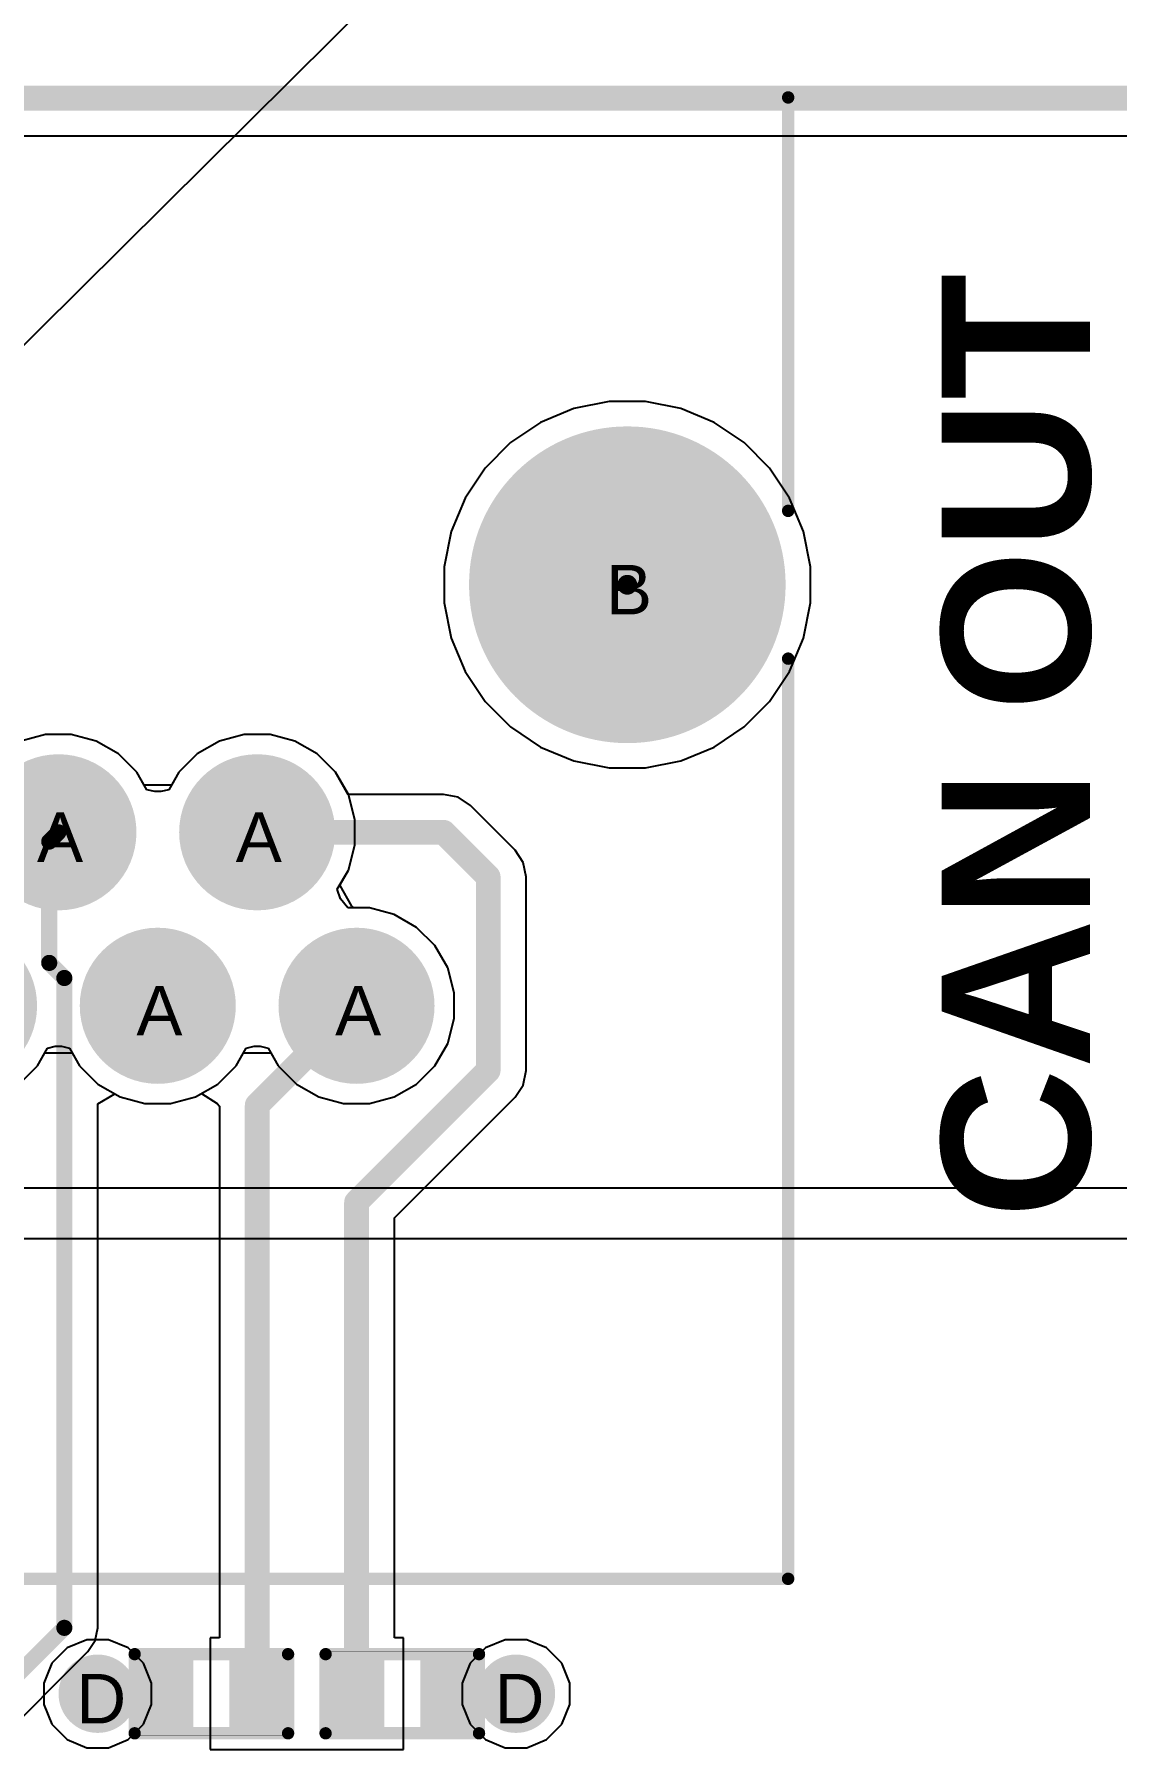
# Model space of a CAD drawing. Header units: inches. Extents: x 0 to 5401, y 0 to 5414.
# Drawn here: x 55.96 to 67.08, y 100.02 to 117.65 of the extents above; entities that cross this region are included whole.
import ezdxf

# ---------------------------------------------------------------- set-up
doc = ezdxf.new("R2010")
doc.units = ezdxf.units.IN
for name, color, linetype in [('Board Outline', 216, 'Continuous'), ('Bottom Layer', 5, 'Continuous'), ('Bottom Solder', 6, 'Continuous'), ('Drill Drawing', 1, 'Continuous'), ('Layer 1', 16, 'Continuous'), ('Layer 2', 76, 'Continuous'), ('Multi-Layer', 9, 'Continuous'), ('Pad Holes', 156, 'Continuous'), ('Top Layer', 1, 'Continuous'), ('Top Overlay', 2, 'Continuous'), ('Top Paste', 8, 'Continuous'), ('Top Solder', 216, 'Continuous'), ('Via Holes', 16, 'Continuous')]:
    doc.layers.add(name, color=color, linetype=linetype)
doc.styles.add('Arial', font='', dxfattribs={"height": 0.2})
doc.styles.add('Arial_Bold', font='', dxfattribs={"height": 0.2})
doc.styles.get('Arial').set_extended_font_data('Arial')
doc.styles.get('Arial_Bold').set_extended_font_data('Arial', bold=True)

# ---------------------------------------------------------------- blocks, each defined once
blk = doc.blocks.new('P____PAK_SO_8_1')
at = {"layer": 'Top Solder'}
blk.add_line((2.629, -2.439), (-5387.451, -5346.576), dxfattribs=at)
blk = doc.blocks.new('R___0402_121')
at = {"layer": 'Top Layer'}
for points in [[(-0.699, -0.318), (-0.699, 0.318), (-0.241, 0.318), (-0.241, -0.318)], [(0.241, -0.318), (0.241, 0.318), (0.699, 0.318), (0.699, -0.318)]]:
    blk.add_hatch(color=1, dxfattribs=at).paths.add_polyline_path(points)
at = {"layer": 'Top Paste'}
for points in [[(-0.699, -0.318), (-0.699, 0.318), (-0.241, 0.318), (-0.241, -0.318)], [(0.241, -0.318), (0.241, 0.318), (0.699, 0.318), (0.699, -0.318)]]:
    blk.add_hatch(color=8, dxfattribs=at).paths.add_polyline_path(points)
at = {"layer": 'Top Solder'}
for points in [[(-0.754, -0.373), (-0.754, 0.373), (-0.186, 0.373), (-0.186, -0.373)], [(0.186, -0.373), (0.186, 0.373), (0.754, 0.373), (0.754, -0.373)]]:
    blk.add_hatch(color=216, dxfattribs=at).paths.add_polyline_path(points)
at = {"layer": 'Top Overlay'}
for points in [[(-0.787, -0.406, 0.127, 0.127, 0), (-0.787, 0.406, 0.127, 0.127, 0)], [(-0.787, 0.406, 0.127, 0.127, 0), (0.787, 0.406, 0.127, 0.127, 0)], [(0.787, -0.406, 0.127, 0.127, 0), (0.787, 0.406, 0.127, 0.127, 0)], [(-0.787, -0.406, 0.127, 0.127, 0), (0.787, -0.406, 0.127, 0.127, 0)], [(-0.813, -0.432, 0.00323, 0.00323, 0), (0.813, -0.432, 0.00323, 0.00323, 0)]]:
    blk.add_lwpolyline(points, format="xyseb", dxfattribs=at)
for points in [[(-0.819, 0.406, 0.0635, 0.0635, 1), (-0.756, 0.406, 0.0635, 0.0635, 1)], [(-0.819, 0.406, 0.0635, 0.0635, 1), (-0.756, 0.406, 0.0635, 0.0635, 1)], [(0.756, 0.406, 0.0635, 0.0635, 1), (0.819, 0.406, 0.0635, 0.0635, 1)], [(0.756, 0.406, 0.0635, 0.0635, 1), (0.819, 0.406, 0.0635, 0.0635, 1)], [(-0.819, -0.406, 0.0635, 0.0635, 1), (-0.756, -0.406, 0.0635, 0.0635, 1)], [(-0.819, -0.406, 0.0635, 0.0635, 1), (-0.756, -0.406, 0.0635, 0.0635, 1)], [(0.756, -0.406, 0.0635, 0.0635, 1), (0.819, -0.406, 0.0635, 0.0635, 1)], [(0.756, -0.406, 0.0635, 0.0635, 1), (0.819, -0.406, 0.0635, 0.0635, 1)], [(-0.814, -0.432, 0.00161, 0.00161, 1), (-0.812, -0.432, 0.00161, 0.00161, 1)], [(0.812, -0.432, 0.00161, 0.00161, 1), (0.814, -0.432, 0.00161, 0.00161, 1)]]:
    blk.add_lwpolyline(points, format="xyseb", close=True, dxfattribs=at)
blk = doc.blocks.new('R___0402_122')
at = {"layer": 'Top Layer'}
for points in [[(-0.699, -0.318), (-0.699, 0.318), (-0.241, 0.318), (-0.241, -0.318)], [(0.241, -0.318), (0.241, 0.318), (0.699, 0.318), (0.699, -0.318)]]:
    blk.add_hatch(color=1, dxfattribs=at).paths.add_polyline_path(points)
at = {"layer": 'Top Paste'}
for points in [[(-0.699, -0.318), (-0.699, 0.318), (-0.241, 0.318), (-0.241, -0.318)], [(0.241, -0.318), (0.241, 0.318), (0.699, 0.318), (0.699, -0.318)]]:
    blk.add_hatch(color=8, dxfattribs=at).paths.add_polyline_path(points)
at = {"layer": 'Top Solder'}
for points in [[(-0.754, -0.373), (-0.754, 0.373), (-0.186, 0.373), (-0.186, -0.373)], [(0.186, -0.373), (0.186, 0.373), (0.754, 0.373), (0.754, -0.373)]]:
    blk.add_hatch(color=216, dxfattribs=at).paths.add_polyline_path(points)
at = {"layer": 'Top Overlay'}
for points in [[(-0.787, 0.406, 0.127, 0.127, 0), (-0.787, -0.406, 0.127, 0.127, 0)], [(0.787, 0.406, 0.127, 0.127, 0), (-0.787, 0.406, 0.127, 0.127, 0)], [(0.787, 0.406, 0.127, 0.127, 0), (0.787, -0.406, 0.127, 0.127, 0)], [(0.787, -0.406, 0.127, 0.127, 0), (-0.787, -0.406, 0.127, 0.127, 0)], [(0.813, -0.432, 0.00323, 0.00323, 0), (-0.813, -0.432, 0.00323, 0.00323, 0)]]:
    blk.add_lwpolyline(points, format="xyseb", dxfattribs=at)
for points in [[(-0.819, 0.406, 0.0635, 0.0635, 1), (-0.756, 0.406, 0.0635, 0.0635, 1)], [(-0.819, 0.406, 0.0635, 0.0635, 1), (-0.756, 0.406, 0.0635, 0.0635, 1)], [(0.756, 0.406, 0.0635, 0.0635, 1), (0.819, 0.406, 0.0635, 0.0635, 1)], [(0.756, 0.406, 0.0635, 0.0635, 1), (0.819, 0.406, 0.0635, 0.0635, 1)], [(-0.819, -0.406, 0.0635, 0.0635, 1), (-0.756, -0.406, 0.0635, 0.0635, 1)], [(-0.819, -0.406, 0.0635, 0.0635, 1), (-0.756, -0.406, 0.0635, 0.0635, 1)], [(0.756, -0.406, 0.0635, 0.0635, 1), (0.819, -0.406, 0.0635, 0.0635, 1)], [(0.756, -0.406, 0.0635, 0.0635, 1), (0.819, -0.406, 0.0635, 0.0635, 1)], [(-0.814, -0.432, 0.00161, 0.00161, 1), (-0.812, -0.432, 0.00161, 0.00161, 1)], [(0.812, -0.432, 0.00161, 0.00161, 1), (0.814, -0.432, 0.00161, 0.00161, 1)]]:
    blk.add_lwpolyline(points, format="xyseb", close=True, dxfattribs=at)
blk = doc.blocks.new('X12ADIWA3DY1027_189')
at = {"layer": 'Bottom Layer'}
h = blk.add_hatch(color=5, dxfattribs=at)
edge = h.paths.add_edge_path()
edge.add_arc((-3.57, 2.16), 0.75, 0, 360)
h = blk.add_hatch(color=5, dxfattribs=at)
edge = h.paths.add_edge_path()
edge.add_arc((-1.53, 2.16), 0.75, 0, 360)
h = blk.add_hatch(color=5, dxfattribs=at)
edge = h.paths.add_edge_path()
edge.add_arc((0.51, 2.16), 0.75, 0, 360)
h = blk.add_hatch(color=5, dxfattribs=at)
edge = h.paths.add_edge_path()
edge.add_arc((2.55, 2.16), 0.75, 0, 360)
h = blk.add_hatch(color=5, dxfattribs=at)
edge = h.paths.add_edge_path()
edge.add_arc((-2.55, 0.38), 0.75, 0, 360)
h = blk.add_hatch(color=5, dxfattribs=at)
edge = h.paths.add_edge_path()
edge.add_arc((-0.51, 0.38), 0.75, 0, 360)
h = blk.add_hatch(color=5, dxfattribs=at)
edge = h.paths.add_edge_path()
edge.add_arc((1.53, 0.38), 0.75, 0, 360)
h = blk.add_hatch(color=5, dxfattribs=at)
edge = h.paths.add_edge_path()
edge.add_arc((3.57, 0.38), 0.75, 0, 360)
at = {"layer": 'Bottom Solder'}
h = blk.add_hatch(color=6, dxfattribs=at)
edge = h.paths.add_edge_path()
edge.add_arc((-3.57, 2.16), 0.801, 0, 360)
h = blk.add_hatch(color=6, dxfattribs=at)
edge = h.paths.add_edge_path()
edge.add_arc((-1.53, 2.16), 0.801, 0, 360)
h = blk.add_hatch(color=6, dxfattribs=at)
edge = h.paths.add_edge_path()
edge.add_arc((0.51, 2.16), 0.801, 0, 360)
h = blk.add_hatch(color=6, dxfattribs=at)
edge = h.paths.add_edge_path()
edge.add_arc((2.55, 2.16), 0.801, 0, 360)
h = blk.add_hatch(color=6, dxfattribs=at)
edge = h.paths.add_edge_path()
edge.add_arc((-2.55, 0.38), 0.801, 0, 360)
h = blk.add_hatch(color=6, dxfattribs=at)
edge = h.paths.add_edge_path()
edge.add_arc((-0.51, 0.38), 0.801, 0, 360)
h = blk.add_hatch(color=6, dxfattribs=at)
edge = h.paths.add_edge_path()
edge.add_arc((1.53, 0.38), 0.801, 0, 360)
h = blk.add_hatch(color=6, dxfattribs=at)
edge = h.paths.add_edge_path()
edge.add_arc((3.57, 0.38), 0.801, 0, 360)
h = blk.add_hatch(color=6, dxfattribs=at)
edge = h.paths.add_edge_path()
edge.add_arc((-6.35, -2.16), 0.102, 0, 360)
h = blk.add_hatch(color=6, dxfattribs=at)
edge = h.paths.add_edge_path()
edge.add_arc((6.35, -2.16), 0.102, 0, 360)
at = {"layer": 'Layer 1'}
h = blk.add_hatch(color=16, dxfattribs=at)
edge = h.paths.add_edge_path()
edge.add_arc((-3.57, 2.16), 0.75, 0, 360)
h = blk.add_hatch(color=16, dxfattribs=at)
edge = h.paths.add_edge_path()
edge.add_arc((-1.53, 2.16), 0.75, 0, 360)
h = blk.add_hatch(color=16, dxfattribs=at)
edge = h.paths.add_edge_path()
edge.add_arc((0.51, 2.16), 0.75, 0, 360)
h = blk.add_hatch(color=16, dxfattribs=at)
edge = h.paths.add_edge_path()
edge.add_arc((2.55, 2.16), 0.75, 0, 360)
h = blk.add_hatch(color=16, dxfattribs=at)
edge = h.paths.add_edge_path()
edge.add_arc((-2.55, 0.38), 0.75, 0, 360)
h = blk.add_hatch(color=16, dxfattribs=at)
edge = h.paths.add_edge_path()
edge.add_arc((-0.51, 0.38), 0.75, 0, 360)
h = blk.add_hatch(color=16, dxfattribs=at)
edge = h.paths.add_edge_path()
edge.add_arc((1.53, 0.38), 0.75, 0, 360)
h = blk.add_hatch(color=16, dxfattribs=at)
edge = h.paths.add_edge_path()
edge.add_arc((3.57, 0.38), 0.75, 0, 360)
at = {"layer": 'Layer 2'}
h = blk.add_hatch(color=76, dxfattribs=at)
edge = h.paths.add_edge_path()
edge.add_arc((-3.57, 2.16), 0.75, 0, 360)
h = blk.add_hatch(color=76, dxfattribs=at)
edge = h.paths.add_edge_path()
edge.add_arc((-1.53, 2.16), 0.75, 0, 360)
h = blk.add_hatch(color=76, dxfattribs=at)
edge = h.paths.add_edge_path()
edge.add_arc((0.51, 2.16), 0.75, 0, 360)
h = blk.add_hatch(color=76, dxfattribs=at)
edge = h.paths.add_edge_path()
edge.add_arc((2.55, 2.16), 0.75, 0, 360)
h = blk.add_hatch(color=76, dxfattribs=at)
edge = h.paths.add_edge_path()
edge.add_arc((-2.55, 0.38), 0.75, 0, 360)
h = blk.add_hatch(color=76, dxfattribs=at)
edge = h.paths.add_edge_path()
edge.add_arc((-0.51, 0.38), 0.75, 0, 360)
h = blk.add_hatch(color=76, dxfattribs=at)
edge = h.paths.add_edge_path()
edge.add_arc((1.53, 0.38), 0.75, 0, 360)
h = blk.add_hatch(color=76, dxfattribs=at)
edge = h.paths.add_edge_path()
edge.add_arc((3.57, 0.38), 0.75, 0, 360)
at = {"layer": 'Multi-Layer'}
h = blk.add_hatch(color=9, dxfattribs=at)
edge = h.paths.add_edge_path()
edge.add_arc((-3.57, 2.16), 0.75, 0, 360)
h = blk.add_hatch(color=9, dxfattribs=at)
edge = h.paths.add_edge_path()
edge.add_arc((-1.53, 2.16), 0.75, 0, 360)
h = blk.add_hatch(color=9, dxfattribs=at)
edge = h.paths.add_edge_path()
edge.add_arc((0.51, 2.16), 0.75, 0, 360)
h = blk.add_hatch(color=9, dxfattribs=at)
edge = h.paths.add_edge_path()
edge.add_arc((2.55, 2.16), 0.75, 0, 360)
h = blk.add_hatch(color=9, dxfattribs=at)
edge = h.paths.add_edge_path()
edge.add_arc((-2.55, 0.38), 0.75, 0, 360)
h = blk.add_hatch(color=9, dxfattribs=at)
edge = h.paths.add_edge_path()
edge.add_arc((-0.51, 0.38), 0.75, 0, 360)
h = blk.add_hatch(color=9, dxfattribs=at)
edge = h.paths.add_edge_path()
edge.add_arc((1.53, 0.38), 0.75, 0, 360)
h = blk.add_hatch(color=9, dxfattribs=at)
edge = h.paths.add_edge_path()
edge.add_arc((3.57, 0.38), 0.75, 0, 360)
at = {"layer": 'Pad Holes'}
h = blk.add_hatch(color=7, dxfattribs=at)
edge = h.paths.add_edge_path()
edge.add_arc((-3.57, 2.16), 0.45, 0, 360)
h = blk.add_hatch(color=7, dxfattribs=at)
edge = h.paths.add_edge_path()
edge.add_arc((-1.53, 2.16), 0.45, 0, 360)
h = blk.add_hatch(color=7, dxfattribs=at)
edge = h.paths.add_edge_path()
edge.add_arc((0.51, 2.16), 0.45, 0, 360)
h = blk.add_hatch(color=7, dxfattribs=at)
edge = h.paths.add_edge_path()
edge.add_arc((2.55, 2.16), 0.45, 0, 360)
h = blk.add_hatch(color=7, dxfattribs=at)
edge = h.paths.add_edge_path()
edge.add_arc((-2.55, 0.38), 0.45, 0, 360)
h = blk.add_hatch(color=7, dxfattribs=at)
edge = h.paths.add_edge_path()
edge.add_arc((-0.51, 0.38), 0.45, 0, 360)
h = blk.add_hatch(color=7, dxfattribs=at)
edge = h.paths.add_edge_path()
edge.add_arc((1.53, 0.38), 0.45, 0, 360)
h = blk.add_hatch(color=7, dxfattribs=at)
edge = h.paths.add_edge_path()
edge.add_arc((3.57, 0.38), 0.45, 0, 360)
h = blk.add_hatch(color=7, dxfattribs=at)
edge = h.paths.add_edge_path()
edge.add_arc((-6.35, -2.16), 1.625, 0, 360)
h = blk.add_hatch(color=7, dxfattribs=at)
edge = h.paths.add_edge_path()
edge.add_arc((6.35, -2.16), 1.625, 0, 360)
at = {"layer": 'Top Layer'}
h = blk.add_hatch(color=1, dxfattribs=at)
edge = h.paths.add_edge_path()
edge.add_arc((-3.57, 2.16), 0.75, 0, 360)
h = blk.add_hatch(color=1, dxfattribs=at)
edge = h.paths.add_edge_path()
edge.add_arc((-1.53, 2.16), 0.75, 0, 360)
h = blk.add_hatch(color=1, dxfattribs=at)
edge = h.paths.add_edge_path()
edge.add_arc((0.51, 2.16), 0.75, 0, 360)
h = blk.add_hatch(color=1, dxfattribs=at)
edge = h.paths.add_edge_path()
edge.add_arc((2.55, 2.16), 0.75, 0, 360)
h = blk.add_hatch(color=1, dxfattribs=at)
edge = h.paths.add_edge_path()
edge.add_arc((-2.55, 0.38), 0.75, 0, 360)
h = blk.add_hatch(color=1, dxfattribs=at)
edge = h.paths.add_edge_path()
edge.add_arc((-0.51, 0.38), 0.75, 0, 360)
h = blk.add_hatch(color=1, dxfattribs=at)
edge = h.paths.add_edge_path()
edge.add_arc((1.53, 0.38), 0.75, 0, 360)
h = blk.add_hatch(color=1, dxfattribs=at)
edge = h.paths.add_edge_path()
edge.add_arc((3.57, 0.38), 0.75, 0, 360)
at = {"layer": 'Top Solder'}
h = blk.add_hatch(color=216, dxfattribs=at)
edge = h.paths.add_edge_path()
edge.add_arc((-3.57, 2.16), 0.801, 0, 360)
h = blk.add_hatch(color=216, dxfattribs=at)
edge = h.paths.add_edge_path()
edge.add_arc((-1.53, 2.16), 0.801, 0, 360)
h = blk.add_hatch(color=216, dxfattribs=at)
edge = h.paths.add_edge_path()
edge.add_arc((0.51, 2.16), 0.801, 0, 360)
h = blk.add_hatch(color=216, dxfattribs=at)
edge = h.paths.add_edge_path()
edge.add_arc((2.55, 2.16), 0.801, 0, 360)
h = blk.add_hatch(color=216, dxfattribs=at)
edge = h.paths.add_edge_path()
edge.add_arc((-2.55, 0.38), 0.801, 0, 360)
h = blk.add_hatch(color=216, dxfattribs=at)
edge = h.paths.add_edge_path()
edge.add_arc((-0.51, 0.38), 0.801, 0, 360)
h = blk.add_hatch(color=216, dxfattribs=at)
edge = h.paths.add_edge_path()
edge.add_arc((1.53, 0.38), 0.801, 0, 360)
h = blk.add_hatch(color=216, dxfattribs=at)
edge = h.paths.add_edge_path()
edge.add_arc((3.57, 0.38), 0.801, 0, 360)
h = blk.add_hatch(color=216, dxfattribs=at)
edge = h.paths.add_edge_path()
edge.add_arc((-6.35, -2.16), 0.102, 0, 360)
h = blk.add_hatch(color=216, dxfattribs=at)
edge = h.paths.add_edge_path()
edge.add_arc((6.35, -2.16), 0.102, 0, 360)
at = {"layer": 'Top Overlay'}
for points in [[(-8.001, 8.04, 0.127, 0.127, 0), (-8.001, -1.402, 0.127, 0.127, 0)], [(8, 8.04, 0.127, 0.127, 0), (-8, 8.04, 0.127, 0.127, 0)], [(8, 8.04, 0.127, 0.127, 0), (8, -1.4, 0.127, 0.127, 0)], [(-8.001, -2.918, 0.127, 0.127, 0), (-8.001, -7.16, 0.127, 0.127, 0)], [(8, -2.92, 0.127, 0.127, 0), (8, -7.16, 0.127, 0.127, 0)], [(8, -7.16, 0.127, 0.127, 0), (-8.001, -7.16, 0.127, 0.127, 0)]]:
    blk.add_lwpolyline(points, format="xyseb", dxfattribs=at)
for points in [[(-8.033, 8.04, 0.0635, 0.0635, 1), (-7.969, 8.04, 0.0635, 0.0635, 1)], [(-8.032, 8.04, 0.0635, 0.0635, 1), (-7.968, 8.04, 0.0635, 0.0635, 1)], [(7.968, 8.04, 0.0635, 0.0635, 1), (8.032, 8.04, 0.0635, 0.0635, 1)], [(7.968, 8.04, 0.0635, 0.0635, 1), (8.032, 8.04, 0.0635, 0.0635, 1)], [(-8.033, -1.402, 0.0635, 0.0635, 1), (-7.969, -1.402, 0.0635, 0.0635, 1)], [(7.968, -1.4, 0.0635, 0.0635, 1), (8.032, -1.4, 0.0635, 0.0635, 1)], [(-8.033, -2.918, 0.0635, 0.0635, 1), (-7.969, -2.918, 0.0635, 0.0635, 1)], [(7.968, -2.92, 0.0635, 0.0635, 1), (8.032, -2.92, 0.0635, 0.0635, 1)], [(-8.033, -7.16, 0.0635, 0.0635, 1), (-7.969, -7.16, 0.0635, 0.0635, 1)], [(-8.033, -7.16, 0.0635, 0.0635, 1), (-7.969, -7.16, 0.0635, 0.0635, 1)], [(7.968, -7.16, 0.0635, 0.0635, 1), (8.032, -7.16, 0.0635, 0.0635, 1)], [(7.968, -7.16, 0.0635, 0.0635, 1), (8.032, -7.16, 0.0635, 0.0635, 1)]]:
    blk.add_lwpolyline(points, format="xyseb", close=True, dxfattribs=at)
at = {"layer": 'Top Overlay', "style": 'Arial'}
blk.add_text('1', height=1, dxfattribs=at).set_placement((4.772, 0.276))

msp = doc.modelspace()

# ---------------------------------------------------------------- hatches: boundary and pattern name
at = {"layer": 'Bottom Layer'}
h = msp.add_hatch(color=5, dxfattribs=at)
edge = h.paths.add_edge_path()
edge.add_arc((56.615, 100.628), 0.3, 0, 360)
h = msp.add_hatch(color=5, dxfattribs=at)
edge = h.paths.add_edge_path()
edge.add_arc((60.909, 100.628), 0.3, 0, 360)
at = {"layer": 'Bottom Solder'}
h = msp.add_hatch(color=6, dxfattribs=at)
edge = h.paths.add_edge_path()
edge.add_arc((56.615, 100.628), 0.402, 0, 360)
h = msp.add_hatch(color=6, dxfattribs=at)
edge = h.paths.add_edge_path()
edge.add_arc((60.909, 100.628), 0.402, 0, 360)
at = {"layer": 'Layer 1'}
h = msp.add_hatch(color=16, dxfattribs=at)
edge = h.paths.add_edge_path()
edge.add_arc((56.615, 100.628), 0.3, 0, 360)
h = msp.add_hatch(color=16, dxfattribs=at)
edge = h.paths.add_edge_path()
edge.add_arc((60.909, 100.628), 0.3, 0, 360)
at = {"layer": 'Layer 2'}
h = msp.add_hatch(color=76, dxfattribs=at)
edge = h.paths.add_edge_path()
edge.add_arc((56.615, 100.628), 0.3, 0, 360)
h = msp.add_hatch(color=76, dxfattribs=at)
edge = h.paths.add_edge_path()
edge.add_arc((60.909, 100.628), 0.3, 0, 360)
at = {"layer": 'Top Layer'}
h = msp.add_hatch(color=1, dxfattribs=at)
edge = h.paths.add_edge_path()
edge.add_arc((56.615, 100.628), 0.3, 0, 360)
h = msp.add_hatch(color=1, dxfattribs=at)
edge = h.paths.add_edge_path()
edge.add_arc((60.909, 100.628), 0.3, 0, 360)
at = {"layer": 'Top Solder'}
h = msp.add_hatch(color=216, dxfattribs=at)
edge = h.paths.add_edge_path()
edge.add_arc((56.615, 100.628), 0.402, 0, 360)
h = msp.add_hatch(color=216, dxfattribs=at)
edge = h.paths.add_edge_path()
edge.add_arc((60.909, 100.628), 0.402, 0, 360)
at = {"layer": 'Via Holes'}
h = msp.add_hatch(color=7, dxfattribs=at)
edge = h.paths.add_edge_path()
edge.add_arc((56.615, 100.628), 0.15, 0, 360)
h = msp.add_hatch(color=7, dxfattribs=at)
edge = h.paths.add_edge_path()
edge.add_arc((60.909, 100.628), 0.15, 0, 360)

# ---------------------------------------------------------------- linework, layer by layer
at = {"layer": 'Board Outline'}
msp.add_lwpolyline([(0, 117, 0.254, 0.254, 0), (150, 117, 0.254, 0.254, 0)], format="xyseb", dxfattribs=at)
at = {"layer": 'Bottom Layer'}
for p, q in [((4.517, 116.612), (94.856, 116.612)), ((61.504, 113.814), (61.162, 113.673)), ((61.867, 113.886), (61.504, 113.814)), ((62.237, 113.886), (61.867, 113.886)), ((62.6, 113.814), (62.237, 113.886)), ((62.942, 113.673), (62.6, 113.814)), ((61.162, 113.673), (60.854, 113.467)), ((63.25, 113.467), (62.942, 113.673)), ((60.854, 113.467), (60.593, 113.205)), ((63.512, 113.205), (63.25, 113.467)), ((60.593, 113.205), (60.387, 112.897)), ((63.717, 112.897), (63.512, 113.205)), ((60.387, 112.897), (60.245, 112.555)), ((63.859, 112.555), (63.717, 112.897)), ((60.245, 112.555), (60.173, 112.192)), ((63.931, 112.192), (63.859, 112.555)), ((60.173, 112.192), (60.173, 111.822)), ((63.931, 111.822), (63.931, 112.192)), ((60.173, 111.822), (60.245, 111.459)), ((63.859, 111.459), (63.931, 111.822)), ((60.245, 111.459), (60.387, 111.117)), ((63.717, 111.117), (63.859, 111.459)), ((60.387, 111.117), (60.593, 110.81)), ((63.512, 110.81), (63.717, 111.117)), ((60.593, 110.81), (60.854, 110.548)), ((63.25, 110.548), (63.512, 110.81)), ((60.854, 110.548), (61.162, 110.342)), ((62.942, 110.342), (63.25, 110.548)), ((56.08, 110.471), (55.825, 110.403)), ((56.344, 110.471), (56.08, 110.471)), ((56.6, 110.403), (56.344, 110.471)), ((56.829, 110.271), (56.6, 110.403)), ((57.865, 110.403), (57.636, 110.271)), ((58.12, 110.471), (57.865, 110.403)), ((58.384, 110.471), (58.12, 110.471)), ((58.64, 110.403), (58.384, 110.471)), ((58.869, 110.271), (58.64, 110.403)), ((57.016, 110.084), (56.829, 110.271)), ((57.636, 110.271), (57.449, 110.084)), ((59.056, 110.084), (58.869, 110.271)), ((61.162, 110.342), (61.504, 110.201)), ((61.504, 110.201), (61.867, 110.128)), ((62.237, 110.128), (62.6, 110.201)), ((62.6, 110.201), (62.942, 110.342)), ((57.119, 109.904), (57.016, 110.084)), ((57.449, 110.084), (57.345, 109.904)), ((59.188, 109.855), (59.056, 110.084)), ((61.867, 110.128), (62.237, 110.128)), ((57.2, 109.884), (57.119, 109.904)), ((57.264, 109.884), (57.2, 109.884)), ((57.345, 109.904), (57.264, 109.884)), ((59.256, 109.6), (59.188, 109.855)), ((59.256, 109.335), (59.256, 109.6)), ((59.188, 109.08), (59.256, 109.335)), ((59.075, 108.884), (59.188, 109.08)), ((59.108, 108.785), (59.075, 108.884)), ((59.183, 108.691), (59.108, 108.785)), ((59.404, 108.691), (59.183, 108.691)), ((59.66, 108.623), (59.404, 108.691)), ((59.889, 108.491), (59.66, 108.623)), ((60.076, 108.304), (59.889, 108.491)), ((60.208, 108.075), (60.076, 108.304)), ((60.276, 107.82), (60.208, 108.075)), ((60.276, 107.555), (60.276, 107.82)), ((60.208, 107.3), (60.276, 107.555)), ((55.996, 107.071), (56.099, 107.251)), ((56.099, 107.251), (56.18, 107.271)), ((56.18, 107.271), (56.244, 107.271)), ((56.244, 107.271), (56.325, 107.251)), ((56.325, 107.251), (56.429, 107.071)), ((58.036, 107.071), (58.139, 107.251)), ((58.139, 107.251), (58.22, 107.271)), ((58.22, 107.271), (58.284, 107.271)), ((58.284, 107.271), (58.365, 107.251)), ((58.365, 107.251), (58.469, 107.071)), ((60.076, 107.071), (60.208, 107.3)), ((55.809, 106.884), (55.996, 107.071)), ((56.429, 107.071), (56.616, 106.884)), ((57.849, 106.884), (58.036, 107.071)), ((58.469, 107.071), (58.656, 106.884)), ((59.889, 106.884), (60.076, 107.071)), ((56.616, 106.884), (56.845, 106.752)), ((57.62, 106.752), (57.849, 106.884)), ((58.656, 106.884), (58.885, 106.752)), ((59.66, 106.752), (59.889, 106.884)), ((56.845, 106.752), (57.1, 106.683)), ((57.1, 106.683), (57.364, 106.683)), ((57.364, 106.683), (57.62, 106.752)), ((58.885, 106.752), (59.14, 106.683)), ((59.14, 106.683), (59.404, 106.683)), ((59.404, 106.683), (59.66, 106.752))]:
    msp.add_line(p, q, dxfattribs=at)
at = {"layer": 'Layer 1'}
for p, q in [((4.603, 116.612), (145.397, 116.612)), ((61.504, 113.814), (61.162, 113.673)), ((61.867, 113.886), (61.504, 113.814)), ((62.237, 113.886), (61.867, 113.886)), ((62.6, 113.814), (62.237, 113.886)), ((62.942, 113.673), (62.6, 113.814)), ((61.162, 113.673), (60.854, 113.467)), ((63.25, 113.467), (62.942, 113.673)), ((60.854, 113.467), (60.593, 113.205)), ((63.512, 113.205), (63.25, 113.467)), ((60.593, 113.205), (60.387, 112.897)), ((63.717, 112.897), (63.512, 113.205)), ((60.387, 112.897), (60.245, 112.555)), ((63.859, 112.555), (63.717, 112.897)), ((60.245, 112.555), (60.173, 112.192)), ((63.931, 112.192), (63.859, 112.555)), ((60.173, 112.192), (60.173, 111.822)), ((63.931, 111.822), (63.931, 112.192)), ((60.173, 111.822), (60.245, 111.459)), ((63.859, 111.459), (63.931, 111.822)), ((60.245, 111.459), (60.387, 111.117)), ((63.717, 111.117), (63.859, 111.459)), ((60.387, 111.117), (60.593, 110.81)), ((63.512, 110.81), (63.717, 111.117)), ((60.593, 110.81), (60.854, 110.548)), ((63.25, 110.548), (63.512, 110.81)), ((60.854, 110.548), (61.162, 110.342)), ((62.942, 110.342), (63.25, 110.548)), ((56.08, 110.471), (55.825, 110.403)), ((56.344, 110.471), (56.08, 110.471)), ((56.6, 110.403), (56.344, 110.471)), ((56.829, 110.271), (56.6, 110.403)), ((57.865, 110.403), (57.636, 110.271)), ((58.12, 110.471), (57.865, 110.403)), ((58.384, 110.471), (58.12, 110.471)), ((58.64, 110.403), (58.384, 110.471)), ((58.869, 110.271), (58.64, 110.403)), ((57.016, 110.084), (56.829, 110.271)), ((57.636, 110.271), (57.449, 110.084)), ((59.056, 110.084), (58.869, 110.271)), ((61.162, 110.342), (61.504, 110.201)), ((61.504, 110.201), (61.867, 110.128)), ((62.237, 110.128), (62.6, 110.201)), ((62.6, 110.201), (62.942, 110.342)), ((57.093, 109.951), (57.016, 110.084)), ((57.449, 110.084), (57.372, 109.951)), ((59.188, 109.855), (59.056, 110.084)), ((61.867, 110.128), (62.237, 110.128)), ((57.372, 109.951), (57.093, 109.951)), ((59.256, 109.6), (59.188, 109.855)), ((59.256, 109.335), (59.256, 109.6)), ((59.188, 109.08), (59.256, 109.335)), ((59.103, 108.933), (59.188, 109.08)), ((59.105, 108.922), (59.103, 108.933)), ((59.224, 108.708), (59.105, 108.922)), ((59.244, 108.691), (59.224, 108.708)), ((59.404, 108.691), (59.244, 108.691)), ((59.66, 108.623), (59.404, 108.691)), ((59.889, 108.491), (59.66, 108.623)), ((60.076, 108.304), (59.889, 108.491)), ((60.208, 108.075), (60.076, 108.304)), ((60.276, 107.82), (60.208, 108.075)), ((60.276, 107.555), (60.276, 107.82)), ((60.208, 107.3), (60.276, 107.555)), ((55.996, 107.071), (56.073, 107.204)), ((56.073, 107.204), (56.352, 107.204)), ((56.352, 107.204), (56.429, 107.071)), ((58.036, 107.071), (58.112, 107.204)), ((58.112, 107.204), (58.392, 107.204)), ((58.392, 107.204), (58.469, 107.071)), ((60.076, 107.071), (60.208, 107.3)), ((55.809, 106.884), (55.996, 107.071)), ((56.429, 107.071), (56.616, 106.884)), ((57.849, 106.884), (58.036, 107.071)), ((58.469, 107.071), (58.656, 106.884)), ((59.889, 106.884), (60.076, 107.071)), ((56.616, 106.884), (56.845, 106.752)), ((57.62, 106.752), (57.849, 106.884)), ((58.656, 106.884), (58.885, 106.752)), ((59.66, 106.752), (59.889, 106.884)), ((56.845, 106.752), (57.1, 106.683)), ((57.1, 106.683), (57.364, 106.683)), ((57.364, 106.683), (57.62, 106.752)), ((58.885, 106.752), (59.14, 106.683)), ((59.14, 106.683), (59.404, 106.683)), ((59.404, 106.683), (59.66, 106.752)), ((92.939, 105.816), (8.239, 105.816)), ((9.428, 105.298), (92.421, 105.298))]:
    msp.add_line(p, q, dxfattribs=at)
at = {"layer": 'Layer 2'}
for p, q in [((4.603, 116.612), (94.856, 116.612)), ((61.504, 113.814), (61.162, 113.673)), ((61.867, 113.886), (61.504, 113.814)), ((62.237, 113.886), (61.867, 113.886)), ((62.6, 113.814), (62.237, 113.886)), ((62.942, 113.673), (62.6, 113.814)), ((61.162, 113.673), (60.854, 113.467)), ((63.25, 113.467), (62.942, 113.673)), ((60.854, 113.467), (60.593, 113.205)), ((63.512, 113.205), (63.25, 113.467)), ((60.593, 113.205), (60.387, 112.897)), ((63.717, 112.897), (63.512, 113.205)), ((60.387, 112.897), (60.245, 112.555)), ((63.859, 112.555), (63.717, 112.897)), ((60.245, 112.555), (60.173, 112.192)), ((63.931, 112.192), (63.859, 112.555)), ((60.173, 112.192), (60.173, 111.822)), ((63.931, 111.822), (63.931, 112.192)), ((60.173, 111.822), (60.245, 111.459)), ((63.859, 111.459), (63.931, 111.822)), ((60.245, 111.459), (60.387, 111.117)), ((63.717, 111.117), (63.859, 111.459)), ((60.387, 111.117), (60.593, 110.81)), ((63.512, 110.81), (63.717, 111.117)), ((60.593, 110.81), (60.854, 110.548)), ((63.25, 110.548), (63.512, 110.81)), ((60.854, 110.548), (61.162, 110.342)), ((62.942, 110.342), (63.25, 110.548)), ((56.08, 110.471), (55.825, 110.403)), ((56.344, 110.471), (56.08, 110.471)), ((56.6, 110.403), (56.344, 110.471)), ((56.829, 110.271), (56.6, 110.403)), ((57.865, 110.403), (57.636, 110.271)), ((58.12, 110.471), (57.865, 110.403)), ((58.384, 110.471), (58.12, 110.471)), ((58.64, 110.403), (58.384, 110.471)), ((58.869, 110.271), (58.64, 110.403)), ((57.016, 110.084), (56.829, 110.271)), ((57.636, 110.271), (57.449, 110.084)), ((59.056, 110.084), (58.869, 110.271)), ((61.162, 110.342), (61.504, 110.201)), ((61.504, 110.201), (61.867, 110.128)), ((62.237, 110.128), (62.6, 110.201)), ((62.6, 110.201), (62.942, 110.342)), ((57.093, 109.951), (57.016, 110.084)), ((57.449, 110.084), (57.372, 109.951)), ((59.188, 109.855), (59.056, 110.084)), ((61.867, 110.128), (62.237, 110.128)), ((57.372, 109.951), (57.093, 109.951)), ((59.256, 109.6), (59.188, 109.855)), ((59.256, 109.335), (59.256, 109.6)), ((59.188, 109.08), (59.256, 109.335)), ((59.103, 108.933), (59.188, 109.08)), ((59.105, 108.922), (59.103, 108.933)), ((59.224, 108.708), (59.105, 108.922)), ((59.244, 108.691), (59.224, 108.708)), ((59.404, 108.691), (59.244, 108.691)), ((59.66, 108.623), (59.404, 108.691)), ((59.889, 108.491), (59.66, 108.623)), ((60.076, 108.304), (59.889, 108.491)), ((60.208, 108.075), (60.076, 108.304)), ((60.276, 107.82), (60.208, 108.075)), ((60.276, 107.555), (60.276, 107.82)), ((60.208, 107.3), (60.276, 107.555)), ((55.996, 107.071), (56.073, 107.204)), ((56.073, 107.204), (56.352, 107.204)), ((56.352, 107.204), (56.429, 107.071)), ((58.036, 107.071), (58.112, 107.204)), ((58.112, 107.204), (58.392, 107.204)), ((58.392, 107.204), (58.469, 107.071)), ((60.076, 107.071), (60.208, 107.3)), ((55.809, 106.884), (55.996, 107.071)), ((56.429, 107.071), (56.616, 106.884)), ((57.849, 106.884), (58.036, 107.071)), ((58.469, 107.071), (58.656, 106.884)), ((59.889, 106.884), (60.076, 107.071)), ((56.616, 106.884), (56.845, 106.752)), ((57.62, 106.752), (57.849, 106.884)), ((58.656, 106.884), (58.885, 106.752)), ((59.66, 106.752), (59.889, 106.884)), ((56.845, 106.752), (57.1, 106.683)), ((57.1, 106.683), (57.364, 106.683)), ((57.364, 106.683), (57.62, 106.752)), ((58.885, 106.752), (59.14, 106.683)), ((59.14, 106.683), (59.404, 106.683)), ((59.404, 106.683), (59.66, 106.752)), ((56.301, 101.098), (56.145, 100.942)), ((56.505, 101.182), (56.301, 101.098)), ((56.725, 101.182), (56.505, 101.182)), ((56.929, 101.098), (56.725, 101.182)), ((57.085, 100.942), (56.929, 101.098)), ((60.595, 101.098), (60.44, 100.942)), ((60.799, 101.182), (60.595, 101.098)), ((61.019, 101.182), (60.799, 101.182)), ((61.223, 101.098), (61.019, 101.182)), ((61.379, 100.942), (61.223, 101.098)), ((56.145, 100.942), (56.061, 100.738)), ((57.169, 100.738), (57.085, 100.942)), ((60.44, 100.942), (60.355, 100.738)), ((61.463, 100.738), (61.379, 100.942)), ((56.061, 100.738), (56.061, 100.518)), ((57.169, 100.518), (57.169, 100.738)), ((60.355, 100.738), (60.355, 100.518)), ((61.463, 100.518), (61.463, 100.738)), ((56.061, 100.518), (56.145, 100.314)), ((57.085, 100.314), (57.169, 100.518)), ((60.355, 100.518), (60.44, 100.314)), ((61.379, 100.314), (61.463, 100.518)), ((56.145, 100.314), (56.301, 100.159)), ((56.301, 100.159), (56.505, 100.074)), ((56.725, 100.074), (56.929, 100.159)), ((56.929, 100.159), (57.085, 100.314)), ((60.44, 100.314), (60.595, 100.159)), ((60.595, 100.159), (60.799, 100.074)), ((61.019, 100.074), (61.223, 100.159)), ((61.223, 100.159), (61.379, 100.314)), ((56.505, 100.074), (56.725, 100.074)), ((60.799, 100.074), (61.019, 100.074))]:
    msp.add_line(p, q, dxfattribs=at)
at = {"layer": 'Top Layer'}
for p, q in [((5.795, 116.612), (94.847, 116.612)), ((61.504, 113.814), (61.162, 113.673)), ((61.867, 113.886), (61.504, 113.814)), ((62.237, 113.886), (61.867, 113.886)), ((62.6, 113.814), (62.237, 113.886)), ((62.942, 113.673), (62.6, 113.814)), ((61.162, 113.673), (60.854, 113.467)), ((63.25, 113.467), (62.942, 113.673)), ((60.854, 113.467), (60.593, 113.205)), ((63.512, 113.205), (63.25, 113.467)), ((60.593, 113.205), (60.387, 112.897)), ((63.717, 112.897), (63.512, 113.205)), ((60.387, 112.897), (60.245, 112.555)), ((63.859, 112.555), (63.717, 112.897)), ((60.245, 112.555), (60.173, 112.192)), ((63.931, 112.192), (63.859, 112.555)), ((60.173, 112.192), (60.173, 111.822)), ((63.931, 111.822), (63.931, 112.192)), ((60.173, 111.822), (60.245, 111.459)), ((63.859, 111.459), (63.931, 111.822)), ((60.245, 111.459), (60.387, 111.117)), ((63.717, 111.117), (63.859, 111.459)), ((60.387, 111.117), (60.593, 110.81)), ((63.512, 110.81), (63.717, 111.117)), ((60.593, 110.81), (60.854, 110.548)), ((63.25, 110.548), (63.512, 110.81)), ((60.854, 110.548), (61.162, 110.342)), ((62.942, 110.342), (63.25, 110.548)), ((56.08, 110.471), (55.825, 110.403)), ((56.344, 110.471), (56.08, 110.471)), ((56.6, 110.403), (56.344, 110.471)), ((56.829, 110.271), (56.6, 110.403)), ((57.865, 110.403), (57.636, 110.271)), ((58.12, 110.471), (57.865, 110.403)), ((58.384, 110.471), (58.12, 110.471)), ((58.64, 110.403), (58.384, 110.471)), ((58.869, 110.271), (58.64, 110.403)), ((57.016, 110.084), (56.829, 110.271)), ((57.636, 110.271), (57.449, 110.084)), ((59.056, 110.084), (58.869, 110.271)), ((61.162, 110.342), (61.504, 110.201)), ((61.504, 110.201), (61.867, 110.128)), ((62.237, 110.128), (62.6, 110.201)), ((62.6, 110.201), (62.942, 110.342)), ((57.119, 109.904), (57.016, 110.084)), ((57.449, 110.084), (57.345, 109.904)), ((59.187, 109.856), (59.056, 110.084)), ((61.867, 110.128), (62.237, 110.128)), ((57.2, 109.884), (57.119, 109.904)), ((57.264, 109.884), (57.2, 109.884)), ((57.345, 109.904), (57.264, 109.884)), ((60.166, 109.856), (59.187, 109.856)), ((60.315, 109.826), (60.166, 109.856)), ((60.441, 109.742), (60.315, 109.826)), ((60.899, 109.284), (60.441, 109.742)), ((60.983, 109.158), (60.899, 109.284)), ((61.012, 109.01), (60.983, 109.158)), ((61.012, 107.023), (61.012, 109.01)), ((60.983, 106.874), (61.012, 107.023)), ((60.899, 106.748), (60.983, 106.874)), ((56.616, 106.681), (56.792, 106.782)), ((56.616, 101.304), (56.616, 106.681)), ((56.792, 106.782), (56.845, 106.752)), ((56.845, 106.752), (57.1, 106.683)), ((57.1, 106.683), (57.364, 106.683)), ((57.364, 106.683), (57.62, 106.752)), ((57.62, 106.752), (57.68, 106.787)), ((57.68, 106.787), (57.84, 106.683)), ((57.84, 106.683), (57.864, 106.658)), ((59.661, 105.51), (60.899, 106.748)), ((57.864, 106.658), (57.864, 101.2)), ((59.661, 101.2), (59.661, 105.51)), ((56.59, 101.173), (56.616, 101.304)), ((54.984, 99.53), (56.515, 101.062)), ((56.515, 101.062), (56.59, 101.173)), ((57.864, 101.2), (57.77, 101.2)), ((57.77, 101.2), (57.77, 100.057)), ((59.755, 101.2), (59.661, 101.2)), ((59.755, 100.057), (59.755, 101.2)), ((57.77, 100.057), (58.735, 100.057)), ((58.735, 100.057), (58.735, 100.057)), ((58.735, 100.057), (58.79, 100.057)), ((58.79, 100.057), (58.79, 100.057)), ((58.79, 100.057), (59.755, 100.057))]:
    msp.add_line(p, q, dxfattribs=at)
for points in [[(56.117, 109.372, 0.165, 0.165, 0), (56.212, 109.467, 0.165, 0.165, 0)], [(58.252, 109.467, 0.254, 0.254, 0), (60.166, 109.467, 0.254, 0.254, 0)], [(60.166, 109.467, 0.254, 0.254, 0), (60.624, 109.01, 0.254, 0.254, 0)], [(56.117, 108.127, 0.165, 0.165, 0), (56.117, 109.372, 0.165, 0.165, 0)], [(60.624, 107.023, 0.254, 0.254, 0), (60.624, 109.01, 0.254, 0.254, 0)], [(56.117, 108.127, 0.165, 0.165, 0), (56.273, 107.972, 0.165, 0.165, 0)], [(56.273, 101.304, 0.165, 0.165, 0), (56.273, 107.972, 0.165, 0.165, 0)], [(58.252, 106.667, 0.254, 0.254, 0), (59.272, 107.687, 0.254, 0.254, 0)], [(59.272, 105.671, 0.254, 0.254, 0), (60.624, 107.023, 0.254, 0.254, 0)], [(58.252, 100.628, 0.254, 0.254, 0), (58.252, 106.667, 0.254, 0.254, 0)], [(59.272, 100.628, 0.254, 0.254, 0), (59.272, 105.671, 0.254, 0.254, 0)], [(54.457, 99.489, 0.165, 0.165, 0), (56.273, 101.304, 0.165, 0.165, 0)], [(56.615, 100.628, 0.381, 0.381, 0), (57.312, 100.628, 0.381, 0.381, 0)], [(60.212, 100.628, 0.381, 0.381, 0), (60.909, 100.628, 0.381, 0.381, 0)]]:
    msp.add_lwpolyline(points, format="xyseb", dxfattribs=at)
for points in [[(56.171, 109.467, 0.0825, 0.0825, 1), (56.253, 109.467, 0.0825, 0.0825, 1)], [(58.189, 109.467, 0.127, 0.127, 1), (58.316, 109.467, 0.127, 0.127, 1)], [(60.103, 109.467, 0.127, 0.127, 1), (60.23, 109.467, 0.127, 0.127, 1)], [(60.103, 109.467, 0.127, 0.127, 1), (60.23, 109.467, 0.127, 0.127, 1)], [(56.076, 109.372, 0.0825, 0.0825, 1), (56.159, 109.372, 0.0825, 0.0825, 1)], [(56.076, 109.372, 0.0825, 0.0825, 1), (56.159, 109.372, 0.0825, 0.0825, 1)], [(60.56, 109.01, 0.127, 0.127, 1), (60.687, 109.01, 0.127, 0.127, 1)], [(60.56, 109.01, 0.127, 0.127, 1), (60.687, 109.01, 0.127, 0.127, 1)], [(56.076, 108.127, 0.0825, 0.0825, 1), (56.159, 108.127, 0.0825, 0.0825, 1)], [(56.076, 108.127, 0.0825, 0.0825, 1), (56.159, 108.127, 0.0825, 0.0825, 1)], [(56.231, 107.972, 0.0825, 0.0825, 1), (56.314, 107.972, 0.0825, 0.0825, 1)], [(56.231, 107.972, 0.0825, 0.0825, 1), (56.314, 107.972, 0.0825, 0.0825, 1)], [(59.209, 107.687, 0.127, 0.127, 1), (59.336, 107.687, 0.127, 0.127, 1)], [(60.56, 107.023, 0.127, 0.127, 1), (60.687, 107.023, 0.127, 0.127, 1)], [(60.56, 107.023, 0.127, 0.127, 1), (60.687, 107.023, 0.127, 0.127, 1)], [(58.189, 106.667, 0.127, 0.127, 1), (58.316, 106.667, 0.127, 0.127, 1)], [(58.189, 106.667, 0.127, 0.127, 1), (58.316, 106.667, 0.127, 0.127, 1)], [(59.209, 105.671, 0.127, 0.127, 1), (59.336, 105.671, 0.127, 0.127, 1)], [(59.209, 105.671, 0.127, 0.127, 1), (59.336, 105.671, 0.127, 0.127, 1)], [(56.231, 101.304, 0.0825, 0.0825, 1), (56.314, 101.304, 0.0825, 0.0825, 1)], [(56.231, 101.304, 0.0825, 0.0825, 1), (56.314, 101.304, 0.0825, 0.0825, 1)], [(56.52, 100.628, 0.191, 0.191, 1), (56.71, 100.628, 0.191, 0.191, 1)], [(57.217, 100.628, 0.191, 0.191, 1), (57.408, 100.628, 0.191, 0.191, 1)], [(58.189, 100.628, 0.127, 0.127, 1), (58.316, 100.628, 0.127, 0.127, 1)], [(59.209, 100.628, 0.127, 0.127, 1), (59.336, 100.628, 0.127, 0.127, 1)], [(60.117, 100.628, 0.191, 0.191, 1), (60.307, 100.628, 0.191, 0.191, 1)], [(60.814, 100.628, 0.191, 0.191, 1), (61.004, 100.628, 0.191, 0.191, 1)]]:
    msp.add_lwpolyline(points, format="xyseb", close=True, dxfattribs=at)

# ---------------------------------------------------------------- block references
at = {"rotation": 180}
for name, p in [('P____PAK_SO_8_1', (13.818, 67.742)), ('X12ADIWA3DY1027_189', (55.702, 109.847)), ('R___0402_122', (59.742, 100.628))]:
    msp.add_blockref(name, p, dxfattribs=at)
msp.add_blockref('R___0402_121', (57.782, 100.628))

# ---------------------------------------------------------------- texts
at = {"layer": 'Drill Drawing', "style": 'Arial'}
for s, p in [('B', (61.832, 111.703)), ('A', (55.992, 109.163)), ('A', (58.032, 109.163)), ('A', (57.012, 107.383)), ('A', (59.052, 107.383)), ('D', (56.395, 100.323)), ('D', (60.689, 100.323))]:
    msp.add_text(s, height=0.508, dxfattribs=at).set_placement(p)
at = {"layer": 'Top Overlay', "style": 'Arial_Bold'}
msp.add_text('CAN OUT', height=1.524, rotation=90, dxfattribs=at).set_placement((66.802, 105.505))

doc.saveas('drawing.dxf')
